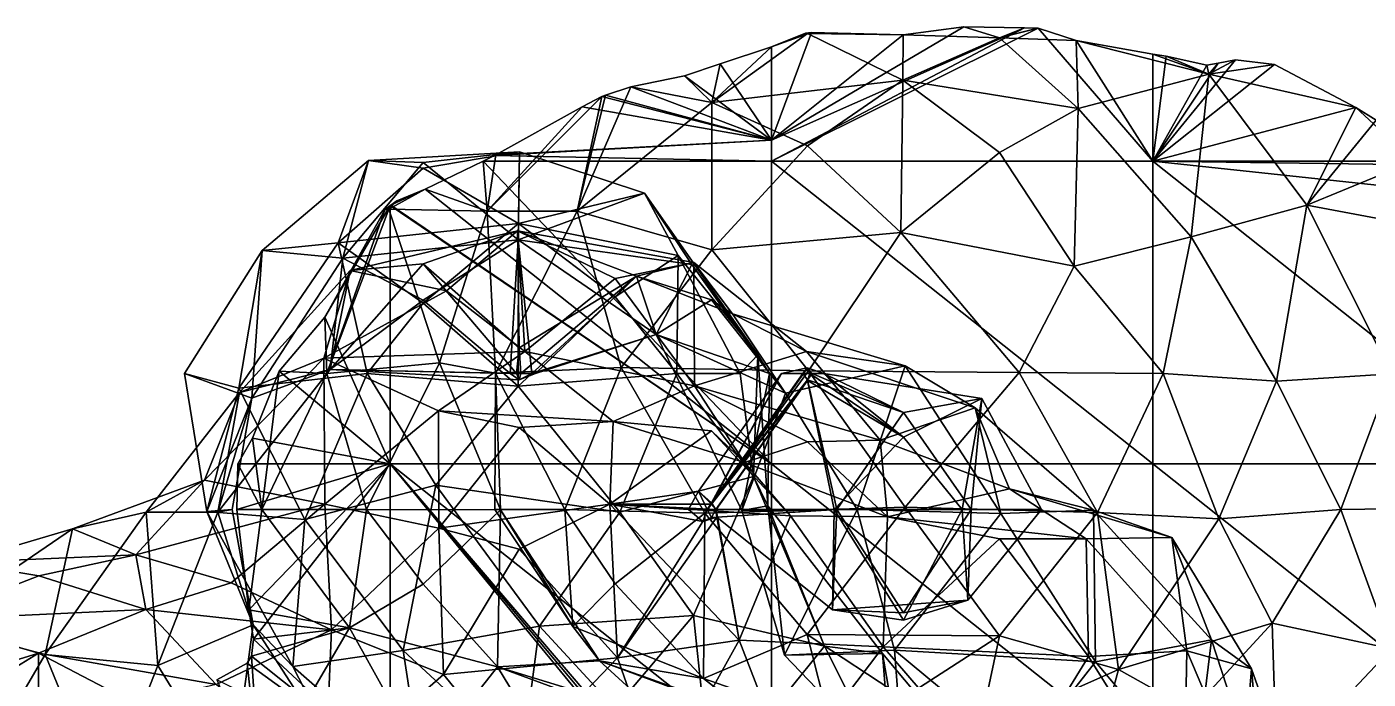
# Model space of a CAD drawing. Extents: x 290034 to 295698, y 4553723 to 4561693.
# Drawn here: x 295122.3 to 295298.2, y 4559757.7 to 4559843.3 of the extents above; entities that cross this region are included whole.
import ezdxf

# ---------------------------------------------------------------- set-up
doc = ezdxf.new("R2010")
doc.units = 0
doc.layers.add('Au_ppm_Pref_-_0_2', color=7, linetype='CONTINUOUS')

msp = doc.modelspace()

# ---------------------------------------------------------------- linework, layer by layer
at = {"layer": 'Au_ppm_Pref_-_0_2'}
for points in [[(295212.15, 4559833.37, 1859.07), (295224.7, 4559842.4, 1861.97), (295220, 4559840.69, 1862.04)], [(295212.15, 4559833.37, 1859.07), (295237.22, 4559836.29, 1858.79), (295224.7, 4559842.4, 1861.97)], [(295220, 4559828.41, 1863.97), (295237.28, 4559842.25, 1863), (295245.2, 4559843.29, 1863.39)], [(295220, 4559828.41, 1863.97), (295245.2, 4559843.29, 1863.39), (295253.19, 4559843.15, 1863.97)], [(295253.19, 4559843.15, 1863.97), (295254.96, 4559843.11, 1864.1), (295220, 4559825.67, 1864.4)], [(295220, 4559828.41, 1863.97), (295253.19, 4559843.15, 1863.97), (295220, 4559825.67, 1864.4)], [(295220, 4559825.67, 1864.4), (295254.96, 4559843.11, 1864.1), (295270, 4559825.67, 1866.76)], [(295220, 4559840.69, 1862.04), (295224.43, 4559842.45, 1862.07), (295225.24, 4559842.54, 1862.12)], [(295220, 4559828.41, 1863.97), (295220, 4559840.69, 1862.04), (295225.24, 4559842.54, 1862.12)], [(295220, 4559828.41, 1863.97), (295225.24, 4559842.54, 1862.12), (295237.28, 4559842.25, 1863)], [(295220, 4559840.69, 1862.04), (295224.7, 4559842.4, 1861.97), (295224.43, 4559842.45, 1862.07)], [(295224.43, 4559842.45, 1862.07), (295224.7, 4559842.4, 1861.97), (295225.24, 4559842.54, 1862.12)], [(295225.24, 4559842.54, 1862.12), (295224.7, 4559842.4, 1861.97), (295237.28, 4559842.25, 1863)], [(295224.7, 4559842.4, 1861.97), (295237.22, 4559836.29, 1858.79), (295237.28, 4559842.25, 1863)], [(295237.28, 4559842.25, 1863), (295249.9, 4559841.84, 1862.15), (295245.2, 4559843.29, 1863.39)], [(295249.9, 4559841.84, 1862.15), (295253.19, 4559843.15, 1863.97), (295245.2, 4559843.29, 1863.39)], [(295249.9, 4559841.84, 1862.15), (295254.93, 4559843.12, 1864.1), (295253.19, 4559843.15, 1863.97)], [(295249.9, 4559841.84, 1862.15), (295254.96, 4559843.11, 1864.1), (295254.93, 4559843.12, 1864.1)], [(295249.9, 4559841.84, 1862.15), (295259.95, 4559841.49, 1864.52), (295254.96, 4559843.11, 1864.1)], [(295254.96, 4559843.11, 1864.1), (295253.19, 4559843.15, 1863.97), (295254.93, 4559843.12, 1864.1)], [(295259.95, 4559841.49, 1864.52), (295270, 4559825.67, 1866.76), (295254.96, 4559843.11, 1864.1)], [(295212.15, 4559833.37, 1859.07), (295220, 4559840.69, 1862.04), (295213.25, 4559838.45, 1862.3)], [(295213.25, 4559838.45, 1862.3), (295220, 4559840.69, 1862.04), (295220, 4559828.41, 1863.97)], [(295237.22, 4559836.29, 1858.79), (295249.9, 4559841.84, 1862.15), (295237.28, 4559842.25, 1863)], [(295260.19, 4559832.58, 1859.94), (295249.9, 4559841.84, 1862.15), (295237.22, 4559836.29, 1858.79)], [(295260.19, 4559832.58, 1859.94), (295259.95, 4559841.49, 1864.52), (295249.9, 4559841.84, 1862.15)], [(295270, 4559839.7, 1865.19), (295270, 4559825.67, 1866.76), (295259.95, 4559841.49, 1864.52)], [(295259.95, 4559841.49, 1864.52), (295277.36, 4559837.08, 1865.01), (295270, 4559839.7, 1865.19)], [(295260.19, 4559832.58, 1859.94), (295277.36, 4559837.08, 1865.01), (295259.95, 4559841.49, 1864.52)], [(295270, 4559825.67, 1866.76), (295270, 4559839.7, 1865.19), (295271.73, 4559839.43, 1865.33)], [(295270, 4559839.7, 1865.19), (295277.36, 4559837.08, 1865.01), (295271.73, 4559839.43, 1865.33)], [(295270, 4559825.67, 1866.76), (295271.73, 4559839.43, 1865.33), (295277.09, 4559838.27, 1865.79)], [(295280.83, 4559838.96, 1865.95), (295270, 4559825.67, 1866.76), (295278.56, 4559838.54, 1865.86)], [(295270, 4559825.67, 1866.76), (295280.83, 4559838.96, 1865.95), (295285.95, 4559838.33, 1866.34)], [(295277.36, 4559837.08, 1865.01), (295277.09, 4559838.27, 1865.79), (295271.73, 4559839.43, 1865.33)], [(295277.36, 4559837.08, 1865.01), (295280.83, 4559838.96, 1865.95), (295278.56, 4559838.54, 1865.86)], [(295280.83, 4559838.96, 1865.95), (295277.36, 4559837.08, 1865.01), (295285.95, 4559838.33, 1866.34)], [(295208.56, 4559836.86, 1862.49), (295213.25, 4559838.45, 1862.3), (295220, 4559828.41, 1863.97)], [(295212.15, 4559833.37, 1859.07), (295213.25, 4559838.45, 1862.3), (295208.56, 4559836.86, 1862.49)], [(295260.19, 4559832.58, 1859.94), (295275.05, 4559815.76, 1858.94), (295277.36, 4559837.08, 1865.01)], [(295270, 4559825.67, 1866.76), (295277.09, 4559838.27, 1865.79), (295278.56, 4559838.54, 1865.86)], [(295285.95, 4559838.33, 1866.34), (295296.62, 4559832.71, 1865.89), (295270, 4559825.67, 1866.76)], [(295290.21, 4559819.9, 1862.34), (295277.36, 4559837.08, 1865.01), (295275.05, 4559815.76, 1858.94)], [(295277.36, 4559837.08, 1865.01), (295278.56, 4559838.54, 1865.86), (295277.09, 4559838.27, 1865.79)], [(295285.95, 4559838.33, 1866.34), (295277.36, 4559837.08, 1865.01), (295296.62, 4559832.71, 1865.89)], [(295296.62, 4559832.71, 1865.89), (295277.36, 4559837.08, 1865.01), (295290.21, 4559819.9, 1862.34)], [(295194.51, 4559819.1, 1858.09), (295201.53, 4559835.42, 1863.42), (295198.23, 4559834.33, 1863.97)], [(295194.51, 4559819.1, 1858.09), (295212.15, 4559833.37, 1859.07), (295201.53, 4559835.42, 1863.42)], [(295198.23, 4559834.33, 1863.97), (295201.53, 4559835.42, 1863.42), (295220, 4559828.41, 1863.97)], [(295201.53, 4559835.42, 1863.42), (295208.56, 4559836.86, 1862.49), (295220, 4559828.41, 1863.97)], [(295212.15, 4559833.37, 1859.07), (295208.56, 4559836.86, 1862.49), (295201.53, 4559835.42, 1863.42)], [(295212.15, 4559833.37, 1859.07), (295224.7, 4559827.7, 1854.99), (295237.22, 4559836.29, 1858.79)], [(295236.96, 4559816.32, 1852.86), (295237.22, 4559836.29, 1858.79), (295224.7, 4559827.7, 1854.99)], [(295249.9, 4559826.79, 1855.29), (295237.22, 4559836.29, 1858.79), (295236.96, 4559816.32, 1852.86)], [(295260.19, 4559832.58, 1859.94), (295237.22, 4559836.29, 1858.79), (295249.9, 4559826.79, 1855.29)], [(295182.68, 4559819.1, 1863.87), (295197.73, 4559834.17, 1864.06), (295195.16, 4559832.8, 1864.63)], [(295194.51, 4559819.1, 1858.09), (295197.73, 4559834.17, 1864.06), (295182.68, 4559819.1, 1863.87)], [(295197.73, 4559834.17, 1864.06), (295194.51, 4559819.1, 1858.09), (295198.23, 4559834.33, 1863.97)], [(295197.73, 4559834.17, 1864.06), (295220, 4559828.41, 1863.97), (295195.16, 4559832.8, 1864.63)], [(295197.73, 4559834.17, 1864.06), (295198.23, 4559834.33, 1863.97), (295220, 4559828.41, 1863.97)], [(295182.68, 4559819.1, 1863.87), (295195.16, 4559832.8, 1864.63), (295183.83, 4559826.52, 1867.23)], [(295195.16, 4559832.8, 1864.63), (295220, 4559828.41, 1863.97), (295183.83, 4559826.52, 1867.23)], [(295212.15, 4559814.06, 1854.03), (295212.15, 4559833.37, 1859.07), (295194.51, 4559819.1, 1858.09)], [(295212.15, 4559814.06, 1854.03), (295224.7, 4559827.7, 1854.99), (295212.15, 4559833.37, 1859.07)], [(295260.19, 4559832.58, 1859.94), (295249.9, 4559826.79, 1855.29), (295259.7, 4559811.91, 1854.03)], [(295259.7, 4559811.91, 1854.03), (295275.05, 4559815.76, 1858.94), (295260.19, 4559832.58, 1859.94)], [(295296.62, 4559832.71, 1865.89), (295304.21, 4559825.67, 1865.54), (295270, 4559825.67, 1866.76)], [(295296.62, 4559832.71, 1865.89), (295290.21, 4559819.9, 1862.34), (295299.3, 4559831.06, 1865.78)], [(295296.62, 4559832.71, 1865.89), (295299.3, 4559831.06, 1865.78), (295304.21, 4559825.67, 1865.54)], [(295299.3, 4559831.06, 1865.78), (295290.21, 4559819.9, 1862.34), (295304.21, 4559825.67, 1865.54)], [(295183.83, 4559826.52, 1867.23), (295220, 4559828.41, 1863.97), (295183.6, 4559826.41, 1867.28)], [(295220, 4559828.41, 1863.97), (295220, 4559825.67, 1864.4), (295183.6, 4559826.41, 1867.28)], [(295167.13, 4559825.78, 1787.74), (295186.96, 4559826.88, 1786.9), (295174.3, 4559825.49, 1791.02)], [(295186.96, 4559826.88, 1786.9), (295167.13, 4559825.78, 1787.74), (295174.3, 4559824.76, 1784.7)], [(295174.3, 4559825.49, 1791.02), (295186.96, 4559826.88, 1786.9), (295186.75, 4559815.34, 1793.89)], [(295186.96, 4559826.88, 1786.9), (295174.3, 4559824.76, 1784.7), (295186.81, 4559817.49, 1780.55)], [(295182.19, 4559825.67, 1867.51), (295183.83, 4559826.52, 1867.23), (295183.6, 4559826.41, 1867.28)], [(295182.68, 4559819.1, 1863.87), (295183.83, 4559826.52, 1867.23), (295182.19, 4559825.67, 1867.51)], [(295203.34, 4559821.46, 1787.73), (295186.75, 4559815.34, 1793.89), (295186.96, 4559826.88, 1786.9)], [(295186.81, 4559817.49, 1780.55), (295203.34, 4559821.46, 1787.73), (295186.96, 4559826.88, 1786.9)], [(295212.15, 4559814.06, 1854.03), (295236.96, 4559816.32, 1852.86), (295224.7, 4559827.7, 1854.99)], [(295259.7, 4559811.91, 1854.03), (295249.9, 4559826.79, 1855.29), (295236.96, 4559816.32, 1852.86)], [(295153.2, 4559813.95, 1787.74), (295167.13, 4559825.78, 1787.74), (295163.78, 4559812.94, 1792.91)], [(295167.13, 4559825.78, 1787.74), (295153.2, 4559813.95, 1787.74), (295163.17, 4559814.97, 1782.08)], [(295167.13, 4559825.78, 1787.74), (295163.17, 4559814.97, 1782.08), (295174.3, 4559824.76, 1784.7)], [(295186.81, 4559817.49, 1780.55), (295174.3, 4559824.76, 1784.7), (295163.17, 4559814.97, 1782.08)], [(295167.13, 4559825.78, 1787.74), (295174.3, 4559825.49, 1791.02), (295163.78, 4559812.94, 1792.91)], [(295163.78, 4559812.94, 1792.91), (295174.3, 4559825.49, 1791.02), (295186.75, 4559815.34, 1793.89)], [(295174.59, 4559822.02, 1868.97), (295182.19, 4559825.67, 1867.51), (295220, 4559785.98, 1873.49)], [(295182.68, 4559819.1, 1863.87), (295182.19, 4559825.67, 1867.51), (295174.59, 4559822.02, 1868.97)], [(295182.19, 4559825.67, 1867.51), (295183.6, 4559826.41, 1867.28), (295220, 4559825.67, 1864.4)], [(295182.19, 4559825.67, 1867.51), (295220, 4559825.67, 1864.4), (295220, 4559785.98, 1873.49)], [(295220, 4559825.67, 1864.4), (295270, 4559825.67, 1866.76), (295270, 4559785.98, 1875.98)], [(295270, 4559785.98, 1875.98), (295220, 4559785.98, 1873.49), (295220, 4559825.67, 1864.4)], [(295270, 4559825.67, 1866.76), (295304.21, 4559825.67, 1865.54), (295305.3, 4559825.2, 1865.62)], [(295270, 4559825.67, 1866.76), (295305.3, 4559825.2, 1865.62), (295313.27, 4559821.06, 1866.41)], [(295270, 4559825.67, 1866.76), (295313.27, 4559821.06, 1866.41), (295320, 4559785.98, 1875.32)], [(295320, 4559785.98, 1875.32), (295270, 4559785.98, 1875.98), (295270, 4559825.67, 1866.76)], [(295290.21, 4559819.9, 1862.34), (295312.79, 4559815.66, 1865.01), (295304.21, 4559825.67, 1865.54)], [(295174.59, 4559822.02, 1868.97), (295170.84, 4559820.46, 1869.81), (295169.79, 4559819.37, 1869.72)], [(295182.68, 4559819.1, 1863.87), (295174.59, 4559822.02, 1868.97), (295169.79, 4559819.37, 1869.72)], [(295170.84, 4559820.46, 1869.81), (295174.59, 4559822.02, 1868.97), (295170.08, 4559819.91, 1870.05)], [(295174.59, 4559822.02, 1868.97), (295220, 4559785.98, 1873.49), (295170.08, 4559819.91, 1870.05)], [(295209.53, 4559812.13, 1791.3), (295186.75, 4559815.34, 1793.89), (295203.34, 4559821.46, 1787.73)], [(295203.34, 4559821.46, 1787.73), (295186.81, 4559817.49, 1780.55), (295207.77, 4559813.29, 1782.8)], [(295209.53, 4559812.13, 1791.3), (295203.34, 4559821.46, 1787.73), (295218.19, 4559800.29, 1786.79)], [(295218.19, 4559800.29, 1786.79), (295203.34, 4559821.46, 1787.73), (295207.77, 4559813.29, 1782.8)], [(295169.27, 4559819.31, 1870.14), (295170, 4559819.87, 1870.07), (295161.43, 4559805.23, 1873.12)], [(295170, 4559785.98, 1879.15), (295161.43, 4559805.23, 1873.12), (295170, 4559819.87, 1870.07)], [(295170, 4559819.87, 1870.07), (295169.27, 4559819.31, 1870.14), (295170.08, 4559819.91, 1870.05)], [(295169.27, 4559819.31, 1870.14), (295169.79, 4559819.37, 1869.72), (295170.08, 4559819.91, 1870.05)], [(295169.79, 4559819.37, 1869.72), (295170.84, 4559820.46, 1869.81), (295170.08, 4559819.91, 1870.05)], [(295170.08, 4559819.91, 1870.05), (295220, 4559785.98, 1873.49), (295170, 4559819.87, 1870.07)], [(295170, 4559785.98, 1879.15), (295170, 4559819.87, 1870.07), (295220, 4559785.98, 1873.49)], [(295286.2, 4559796.81, 1860.25), (295290.21, 4559819.9, 1862.34), (295275.05, 4559815.76, 1858.94)], [(295286.2, 4559796.81, 1860.25), (295301.28, 4559797.78, 1863.15), (295290.21, 4559819.9, 1862.34)], [(295290.21, 4559819.9, 1862.34), (295301.28, 4559797.78, 1863.15), (295312.79, 4559815.66, 1865.01)], [(295161.43, 4559805.23, 1873.12), (295161.69, 4559797.82, 1870.89), (295169.27, 4559819.31, 1870.14)], [(295169.27, 4559819.31, 1870.14), (295161.69, 4559797.82, 1870.89), (295169.79, 4559819.37, 1869.72)], [(295176.47, 4559799.21, 1865.26), (295169.79, 4559819.37, 1869.72), (295161.69, 4559797.82, 1870.89)], [(295176.47, 4559799.21, 1865.26), (295182.68, 4559819.1, 1863.87), (295169.79, 4559819.37, 1869.72)], [(295176.47, 4559799.21, 1865.26), (295183.81, 4559797.88, 1858.23), (295182.68, 4559819.1, 1863.87)], [(295194.51, 4559819.1, 1858.09), (295182.68, 4559819.1, 1863.87), (295183.81, 4559797.88, 1858.23)], [(295200.26, 4559798.59, 1854.72), (295194.51, 4559819.1, 1858.09), (295183.81, 4559797.88, 1858.23)], [(295200.26, 4559798.59, 1854.72), (295212.15, 4559814.06, 1854.03), (295194.51, 4559819.1, 1858.09)], [(295174.3, 4559807.07, 1778.71), (295186.81, 4559817.49, 1780.55), (295163.17, 4559814.97, 1782.08)], [(295164.73, 4559811.35, 1805.55), (295186.7, 4559816.55, 1805.33), (295177.37, 4559808.67, 1810.62)], [(295174.3, 4559812.23, 1800.75), (295186.7, 4559816.55, 1805.33), (295164.73, 4559811.35, 1805.55)], [(295186.75, 4559796.16, 1777.8), (295186.81, 4559817.49, 1780.55), (295174.3, 4559807.07, 1778.71)], [(295186.9, 4559801.19, 1800.74), (295186.7, 4559816.55, 1805.33), (295174.3, 4559812.23, 1800.75)], [(295187.66, 4559800.7, 1813.09), (295177.37, 4559808.67, 1810.62), (295186.7, 4559816.55, 1805.33)], [(295186.9, 4559801.19, 1800.74), (295202.3, 4559810.58, 1799.98), (295186.7, 4559816.55, 1805.33)], [(295187.66, 4559800.7, 1813.09), (295186.7, 4559816.55, 1805.33), (295199.5, 4559810.28, 1809.71)], [(295199.5, 4559810.28, 1809.71), (295186.7, 4559816.55, 1805.33), (295209.79, 4559812.37, 1805.55)], [(295209.79, 4559812.37, 1805.55), (295186.7, 4559816.55, 1805.33), (295202.3, 4559810.58, 1799.98)], [(295186.75, 4559796.16, 1777.8), (295199.5, 4559807.88, 1778.44), (295186.81, 4559817.49, 1780.55)], [(295186.81, 4559817.49, 1780.55), (295199.5, 4559807.88, 1778.44), (295207.77, 4559813.29, 1782.8)], [(295212.15, 4559814.06, 1854.03), (295224.83, 4559798.16, 1851.3), (295236.96, 4559816.32, 1852.86)], [(295252.49, 4559797.97, 1851.73), (295236.96, 4559816.32, 1852.86), (295224.83, 4559798.16, 1851.3)], [(295259.7, 4559811.91, 1854.03), (295236.96, 4559816.32, 1852.86), (295252.49, 4559797.97, 1851.73)], [(295153.2, 4559813.95, 1787.74), (295150.14, 4559795.88, 1782.37), (295163.17, 4559814.97, 1782.08)], [(295163.17, 4559814.97, 1782.08), (295150.14, 4559795.88, 1782.37), (295166.95, 4559797.82, 1778.33)], [(295163.17, 4559814.97, 1782.08), (295166.95, 4559797.82, 1778.33), (295174.3, 4559807.07, 1778.71)], [(295163.78, 4559812.94, 1792.91), (295186.75, 4559815.34, 1793.89), (295174.3, 4559807.43, 1796.88)], [(295185.73, 4559797.82, 1799.06), (295174.3, 4559807.43, 1796.88), (295186.75, 4559815.34, 1793.89)], [(295186.75, 4559815.34, 1793.89), (295188.55, 4559797.82, 1798.84), (295185.73, 4559797.82, 1799.06)], [(295188.55, 4559797.82, 1798.84), (295186.75, 4559815.34, 1793.89), (295204.85, 4559802.95, 1794.54)], [(295186.75, 4559815.34, 1793.89), (295209.53, 4559812.13, 1791.3), (295204.85, 4559802.95, 1794.54)], [(295271.34, 4559797.82, 1854.84), (295275.05, 4559815.76, 1858.94), (295259.7, 4559811.91, 1854.03)], [(295286.2, 4559796.81, 1860.25), (295275.05, 4559815.76, 1858.94), (295271.34, 4559797.82, 1854.84)], [(295151.84, 4559794.6, 1792.79), (295143.01, 4559797.82, 1787.74), (295153.2, 4559813.95, 1787.74)], [(295153.2, 4559813.95, 1787.74), (295143.01, 4559797.82, 1787.74), (295150.14, 4559795.88, 1782.37)], [(295163.78, 4559812.94, 1792.91), (295151.84, 4559794.6, 1792.79), (295153.2, 4559813.95, 1787.74)], [(295163.78, 4559812.94, 1792.91), (295162.12, 4559798.37, 1799.61), (295151.84, 4559794.6, 1792.79)], [(295174.3, 4559807.43, 1796.88), (295162.12, 4559798.37, 1799.61), (295163.78, 4559812.94, 1792.91)], [(295207.59, 4559797.82, 1777.98), (295207.77, 4559813.29, 1782.8), (295199.5, 4559807.88, 1778.44)], [(295200.26, 4559798.59, 1854.72), (295224.83, 4559798.16, 1851.3), (295212.15, 4559814.06, 1854.03)], [(295207.59, 4559797.82, 1777.98), (295215.86, 4559797.82, 1781.8), (295207.77, 4559813.29, 1782.8)], [(295215.86, 4559797.82, 1781.8), (295218.19, 4559800.29, 1786.79), (295207.77, 4559813.29, 1782.8)], [(295150.2, 4559795.35, 1805.48), (295162.12, 4559798.37, 1799.61), (295164.73, 4559811.35, 1805.55)], [(295150.2, 4559795.35, 1805.48), (295164.73, 4559811.35, 1805.55), (295161.28, 4559799.85, 1811.64)], [(295164.73, 4559811.35, 1805.55), (295177.37, 4559808.67, 1810.62), (295161.28, 4559799.85, 1811.64)], [(295186.56, 4559797.82, 1799.78), (295174.3, 4559812.23, 1800.75), (295162.12, 4559798.37, 1799.61)], [(295164.73, 4559811.35, 1805.55), (295162.12, 4559798.37, 1799.61), (295174.3, 4559812.23, 1800.75)], [(295186.9, 4559801.19, 1800.74), (295174.3, 4559812.23, 1800.75), (295186.56, 4559797.82, 1799.78)], [(295199.5, 4559810.28, 1809.71), (295209.79, 4559812.37, 1805.55), (295209.88, 4559796.2, 1811.41)], [(295214.86, 4559805.65, 1800.92), (295209.79, 4559812.37, 1805.55), (295202.3, 4559810.58, 1799.98)], [(295219.74, 4559797.82, 1791.34), (295204.85, 4559802.95, 1794.54), (295209.53, 4559812.13, 1791.3)], [(295209.53, 4559812.13, 1791.3), (295218.19, 4559800.29, 1786.79), (295219.74, 4559797.82, 1791.34)], [(295209.88, 4559796.2, 1811.41), (295209.79, 4559812.37, 1805.55), (295224.57, 4559800.69, 1805.75)], [(295224.57, 4559800.69, 1805.75), (295209.79, 4559812.37, 1805.55), (295214.86, 4559805.65, 1800.92)], [(295252.49, 4559797.97, 1851.73), (295271.34, 4559797.82, 1854.84), (295259.7, 4559811.91, 1854.03)], [(295186.9, 4559801.19, 1800.74), (295187.11, 4559797.82, 1799.71), (295202.3, 4559810.58, 1799.98)], [(295187.11, 4559797.82, 1799.71), (295189.06, 4559797.82, 1799.62), (295202.3, 4559810.58, 1799.98)], [(295187.66, 4559800.7, 1813.09), (295199.5, 4559810.28, 1809.71), (295209.88, 4559796.2, 1811.41)], [(295189.06, 4559797.82, 1799.62), (295204.85, 4559802.95, 1794.54), (295202.3, 4559810.58, 1799.98)], [(295214.86, 4559805.65, 1800.92), (295202.3, 4559810.58, 1799.98), (295212.1, 4559807.47, 1796.4)], [(295212.1, 4559807.47, 1796.4), (295202.3, 4559810.58, 1799.98), (295204.85, 4559802.95, 1794.54)], [(295177.37, 4559808.67, 1810.62), (295187.66, 4559800.7, 1813.09), (295161.28, 4559799.85, 1811.64)], [(295185.73, 4559797.82, 1799.06), (295162.12, 4559798.37, 1799.61), (295174.3, 4559807.43, 1796.88)], [(295207.59, 4559797.82, 1777.98), (295199.5, 4559807.88, 1778.44), (295186.75, 4559796.16, 1777.8)], [(295221.81, 4559795.24, 1795.9), (295212.1, 4559807.47, 1796.4), (295204.85, 4559802.95, 1794.54)], [(295214.86, 4559805.65, 1800.92), (295212.1, 4559807.47, 1796.4), (295221.81, 4559795.24, 1795.9)], [(295186.75, 4559796.16, 1777.8), (295174.3, 4559807.07, 1778.71), (295166.95, 4559797.82, 1778.33)], [(295224.57, 4559800.69, 1805.75), (295214.86, 4559805.65, 1800.92), (295237.52, 4559798.81, 1799.19)], [(295214.86, 4559805.65, 1800.92), (295221.81, 4559795.24, 1795.9), (295237.52, 4559798.81, 1799.19)], [(295161.43, 4559805.23, 1873.12), (295170, 4559785.98, 1879.15), (295155.44, 4559798.13, 1874.41)], [(295161.69, 4559797.82, 1870.89), (295161.43, 4559805.23, 1873.12), (295155.44, 4559798.13, 1874.41)], [(295189.06, 4559797.82, 1799.62), (295188.55, 4559797.82, 1798.84), (295204.85, 4559802.95, 1794.54)], [(295221.81, 4559795.24, 1795.9), (295204.85, 4559802.95, 1794.54), (295216.11, 4559779.85, 1793.28)], [(295204.85, 4559802.95, 1794.54), (295219.74, 4559797.82, 1791.34), (295216.11, 4559779.85, 1793.28)], [(295187.66, 4559800.7, 1813.09), (295176.34, 4559792.92, 1816.76), (295161.28, 4559799.85, 1811.64)], [(295176.34, 4559792.92, 1816.76), (295187.66, 4559800.7, 1813.09), (295199.21, 4559791.55, 1817)], [(295187.11, 4559797.82, 1799.71), (295186.9, 4559801.19, 1800.74), (295186.56, 4559797.82, 1799.78)], [(295209.88, 4559796.2, 1811.41), (295199.21, 4559791.55, 1817), (295187.66, 4559800.7, 1813.09)], [(295234.26, 4559789.08, 1810.01), (295209.88, 4559796.2, 1811.41), (295224.57, 4559800.69, 1805.75)], [(295218.19, 4559800.29, 1786.79), (295215.86, 4559797.82, 1781.8), (295217.65, 4559784.31, 1780.35)], [(295219.52, 4559780.47, 1787.08), (295218.19, 4559800.29, 1786.79), (295217.65, 4559784.31, 1780.35)], [(295219.52, 4559780.47, 1787.08), (295219.74, 4559797.82, 1791.34), (295218.19, 4559800.29, 1786.79)], [(295234.26, 4559789.08, 1810.01), (295224.57, 4559800.69, 1805.75), (295246.71, 4559793.31, 1805.55)], [(295224.57, 4559800.69, 1805.75), (295237.52, 4559798.81, 1799.19), (295246.71, 4559793.31, 1805.55)], [(295150.2, 4559795.35, 1805.48), (295161.28, 4559799.85, 1811.64), (295145.62, 4559783.82, 1812.95)], [(295161.28, 4559799.85, 1811.64), (295161.42, 4559780.69, 1817.72), (295145.62, 4559783.82, 1812.95)], [(295147.39, 4559779.64, 1798.67), (295162.12, 4559798.37, 1799.61), (295150.2, 4559795.35, 1805.48)], [(295162.12, 4559798.37, 1799.61), (295147.39, 4559779.64, 1798.67), (295151.84, 4559794.6, 1792.79)], [(295161.28, 4559799.85, 1811.64), (295176.34, 4559792.92, 1816.76), (295161.42, 4559780.69, 1817.72)], [(295176.47, 4559799.21, 1865.26), (295161.69, 4559797.82, 1870.89), (295166.88, 4559780, 1869.71)], [(295186.9, 4559796.99, 1799.54), (295186.56, 4559797.82, 1799.78), (295162.12, 4559798.37, 1799.61)], [(295162.12, 4559798.37, 1799.61), (295185.73, 4559797.82, 1799.06), (295186.9, 4559796.99, 1799.54)], [(295166.88, 4559780, 1869.71), (295184.46, 4559779.96, 1864.49), (295176.47, 4559799.21, 1865.26)], [(295183.81, 4559797.88, 1858.23), (295176.47, 4559799.21, 1865.26), (295184.46, 4559779.96, 1864.49)], [(295200.26, 4559798.59, 1854.72), (295183.81, 4559797.88, 1858.23), (295192.88, 4559780, 1855.89)], [(295200.26, 4559798.59, 1854.72), (295192.88, 4559780, 1855.89), (295211.23, 4559779.52, 1852.8)], [(295200.26, 4559798.59, 1854.72), (295211.23, 4559779.52, 1852.8), (295224.83, 4559798.16, 1851.3)], [(295221.29, 4559797.82, 1829.31), (295224.69, 4559798.55, 1829.34), (295224.09, 4559797.82, 1829.6)], [(295224.69, 4559798.55, 1829.34), (295221.29, 4559797.82, 1829.31), (295224.2, 4559797.82, 1829.08)], [(295231.23, 4559780, 1796.54), (295237.52, 4559798.81, 1799.19), (295221.81, 4559795.24, 1795.9)], [(295225.33, 4559797.82, 1829.61), (295224.09, 4559797.82, 1829.6), (295224.69, 4559798.55, 1829.34)], [(295225, 4559797.82, 1829.17), (295224.69, 4559798.55, 1829.34), (295224.2, 4559797.82, 1829.08)], [(295225, 4559797.82, 1829.17), (295226.87, 4559797.82, 1829.31), (295224.69, 4559798.55, 1829.34)], [(295226.87, 4559797.82, 1829.31), (295225.33, 4559797.82, 1829.61), (295224.69, 4559798.55, 1829.34)], [(295250.06, 4559779.48, 1799.48), (295237.52, 4559798.81, 1799.19), (295231.23, 4559780, 1796.54)], [(295246.71, 4559793.31, 1805.55), (295237.52, 4559798.81, 1799.19), (295250.06, 4559779.48, 1799.48)], [(295151.84, 4559794.6, 1792.79), (295145.92, 4559779.72, 1787.53), (295143.01, 4559797.82, 1787.74)], [(295150.14, 4559795.88, 1782.37), (295143.01, 4559797.82, 1787.74), (295145.92, 4559779.72, 1787.53)], [(295158.77, 4559778.68, 1780.32), (295166.95, 4559797.82, 1778.33), (295150.14, 4559795.88, 1782.37)], [(295155.44, 4559798.13, 1874.41), (295170, 4559785.98, 1879.15), (295151.92, 4559789.36, 1876.41)], [(295151.92, 4559789.36, 1876.41), (295153.15, 4559780, 1875.72), (295155.44, 4559798.13, 1874.41)], [(295153.15, 4559780, 1875.72), (295161.69, 4559797.82, 1870.89), (295155.44, 4559798.13, 1874.41)], [(295166.88, 4559780, 1869.71), (295161.69, 4559797.82, 1870.89), (295153.15, 4559780, 1875.72)], [(295175.99, 4559783.18, 1777.71), (295166.95, 4559797.82, 1778.33), (295158.77, 4559778.68, 1780.32)], [(295186.75, 4559796.16, 1777.8), (295166.95, 4559797.82, 1778.33), (295175.99, 4559783.18, 1777.71)], [(295183.69, 4559780, 1859.01), (295183.81, 4559797.88, 1858.23), (295184.46, 4559779.96, 1864.49)], [(295183.69, 4559780, 1859.01), (295192.88, 4559780, 1855.89), (295183.81, 4559797.88, 1858.23)], [(295188.55, 4559797.82, 1798.84), (295186.9, 4559796.99, 1799.54), (295185.73, 4559797.82, 1799.06)], [(295186.9, 4559796.99, 1799.54), (295187.11, 4559797.82, 1799.71), (295186.56, 4559797.82, 1799.78)], [(295207.59, 4559797.82, 1777.98), (295186.75, 4559796.16, 1777.8), (295200.11, 4559779.65, 1777.69)], [(295189.06, 4559797.82, 1799.62), (295187.11, 4559797.82, 1799.71), (295186.9, 4559796.99, 1799.54)], [(295186.9, 4559796.99, 1799.54), (295188.55, 4559797.82, 1798.84), (295189.06, 4559797.82, 1799.62)], [(295217.65, 4559784.31, 1780.35), (295207.59, 4559797.82, 1777.98), (295200.11, 4559779.65, 1777.69)], [(295207.59, 4559797.82, 1777.98), (295217.65, 4559784.31, 1780.35), (295215.86, 4559797.82, 1781.8)], [(295221.29, 4559797.82, 1829.31), (295212.1, 4559780.85, 1829.6), (295210.41, 4559782.4, 1829.31)], [(295221.29, 4559797.82, 1829.31), (295210.41, 4559782.4, 1829.31), (295212.1, 4559780.7, 1829.08)], [(295237.5, 4559780.31, 1850.34), (295224.83, 4559798.16, 1851.3), (295211.23, 4559779.52, 1852.8)], [(295224.7, 4559796.89, 1829), (295224.2, 4559797.82, 1829.08), (295212.1, 4559780.7, 1829.08)], [(295221.29, 4559797.82, 1829.31), (295224.09, 4559797.82, 1829.6), (295212.1, 4559780.85, 1829.6)], [(295224.7, 4559797, 1829.59), (295212.1, 4559780.85, 1829.6), (295224.09, 4559797.82, 1829.6)], [(295221.29, 4559797.82, 1829.31), (295212.1, 4559780.7, 1829.08), (295224.2, 4559797.82, 1829.08)], [(295224.7, 4559797, 1829.59), (295212.68, 4559780, 1829.58), (295212.1, 4559780.85, 1829.6)], [(295224.7, 4559796.89, 1829), (295212.1, 4559780.7, 1829.08), (295212.75, 4559780, 1829)], [(295228.55, 4559780, 1833.44), (295212.68, 4559780, 1829.58), (295224.7, 4559797, 1829.59)], [(295228.21, 4559780, 1825.03), (295224.7, 4559796.89, 1829), (295212.75, 4559780, 1829)], [(295219.52, 4559780.47, 1787.08), (295216.11, 4559779.85, 1793.28), (295219.74, 4559797.82, 1791.34)], [(295224.7, 4559797, 1829.59), (295224.09, 4559797.82, 1829.6), (295225.33, 4559797.82, 1829.61)], [(295225, 4559797.82, 1829.17), (295224.2, 4559797.82, 1829.08), (295224.7, 4559796.89, 1829)], [(295237.3, 4559792.7, 1833.54), (295224.7, 4559797, 1829.59), (295225.33, 4559797.82, 1829.61)], [(295237.3, 4559789.47, 1826.16), (295225, 4559797.82, 1829.17), (295224.7, 4559796.89, 1829)], [(295237.3, 4559792.7, 1833.54), (295228.55, 4559780, 1833.44), (295224.7, 4559797, 1829.59)], [(295237.3, 4559789.47, 1826.16), (295224.7, 4559796.89, 1829), (295228.21, 4559780, 1825.03)], [(295237.5, 4559780.31, 1850.34), (295252.49, 4559797.97, 1851.73), (295224.83, 4559798.16, 1851.3)], [(295237.3, 4559789.47, 1826.16), (295226.87, 4559797.82, 1829.31), (295225, 4559797.82, 1829.17)], [(295237.3, 4559792.7, 1833.54), (295225.33, 4559797.82, 1829.61), (295226.87, 4559797.82, 1829.31)], [(295237.3, 4559792.7, 1833.54), (295226.87, 4559797.82, 1829.31), (295247.58, 4559794.54, 1829.31)], [(295237.3, 4559789.47, 1826.16), (295247.58, 4559794.54, 1829.31), (295226.87, 4559797.82, 1829.31)], [(295262.73, 4559779.6, 1852.91), (295252.49, 4559797.97, 1851.73), (295237.5, 4559780.31, 1850.34)], [(295271.34, 4559797.82, 1854.84), (295252.49, 4559797.97, 1851.73), (295262.73, 4559779.6, 1852.91)], [(295278.65, 4559778.76, 1857.61), (295271.34, 4559797.82, 1854.84), (295262.73, 4559779.6, 1852.91)], [(295286.2, 4559796.81, 1860.25), (295271.34, 4559797.82, 1854.84), (295278.65, 4559778.76, 1857.61)], [(295286.2, 4559796.81, 1860.25), (295278.65, 4559778.76, 1857.61), (295294.65, 4559780, 1861.67)], [(295286.2, 4559796.81, 1860.25), (295294.65, 4559780, 1861.67), (295301.28, 4559797.78, 1863.15)], [(295294.65, 4559780, 1861.67), (295313.44, 4559780.24, 1864.8), (295301.28, 4559797.78, 1863.15)], [(295147.39, 4559779.64, 1798.67), (295150.2, 4559795.35, 1805.48), (295138, 4559779.63, 1805.28)], [(295150.2, 4559795.35, 1805.48), (295145.62, 4559783.82, 1812.95), (295138, 4559779.63, 1805.28)], [(295150.14, 4559795.88, 1782.37), (295145.92, 4559779.72, 1787.53), (295158.77, 4559778.68, 1780.32)], [(295200.11, 4559779.65, 1777.69), (295186.75, 4559796.16, 1777.8), (295175.99, 4559783.18, 1777.71)], [(295216.46, 4559786.17, 1817.43), (295199.21, 4559791.55, 1817), (295209.88, 4559796.2, 1811.41)], [(295209.88, 4559796.2, 1811.41), (295224.7, 4559788.85, 1814.44), (295216.46, 4559786.17, 1817.43)], [(295209.88, 4559796.2, 1811.41), (295234.26, 4559789.08, 1810.01), (295224.7, 4559788.85, 1814.44)], [(295231.23, 4559780, 1796.54), (295221.81, 4559795.24, 1795.9), (295216.11, 4559779.85, 1793.28)], [(295151.84, 4559794.6, 1792.79), (295149.26, 4559780, 1793.68), (295145.92, 4559779.72, 1787.53)], [(295151.84, 4559794.6, 1792.79), (295147.39, 4559779.64, 1798.67), (295149.26, 4559780, 1793.68)], [(295234.26, 4559789.08, 1810.01), (295246.71, 4559793.31, 1805.55), (295251.22, 4559782.69, 1811.99)], [(295245, 4559780, 1825.68), (295247.58, 4559794.54, 1829.31), (295237.3, 4559789.47, 1826.16)], [(295247.58, 4559794.54, 1829.31), (295246.19, 4559780, 1833.5), (295237.3, 4559792.7, 1833.54)], [(295245, 4559780, 1825.68), (295255.38, 4559780, 1829.31), (295247.58, 4559794.54, 1829.31)], [(295247.58, 4559794.54, 1829.31), (295255.38, 4559780, 1829.31), (295246.19, 4559780, 1833.5)], [(295262.22, 4559779.9, 1805.43), (295251.22, 4559782.69, 1811.99), (295246.71, 4559793.31, 1805.55)], [(295262.22, 4559779.9, 1805.43), (295246.71, 4559793.31, 1805.55), (295250.06, 4559779.48, 1799.48)], [(295176.34, 4559792.92, 1816.76), (295176.36, 4559777.54, 1822.68), (295161.42, 4559780.69, 1817.72)], [(295199.21, 4559791.55, 1817), (295186.9, 4559790.74, 1821.01), (295176.34, 4559792.92, 1816.76)], [(295176.34, 4559792.92, 1816.76), (295186.9, 4559790.74, 1821.01), (295176.36, 4559777.54, 1822.68)], [(295199.21, 4559791.55, 1817), (295198.78, 4559780.7, 1823.73), (295186.9, 4559790.74, 1821.01)], [(295212.1, 4559790.32, 1820.87), (295198.78, 4559780.7, 1823.73), (295199.21, 4559791.55, 1817)], [(295212.1, 4559790.32, 1820.87), (295199.21, 4559791.55, 1817), (295216.46, 4559786.17, 1817.43)], [(295246.19, 4559780, 1833.5), (295228.55, 4559780, 1833.44), (295237.3, 4559792.7, 1833.54)], [(295186.9, 4559790.74, 1821.01), (295198.78, 4559780.7, 1823.73), (295176.36, 4559777.54, 1822.68)], [(295222.49, 4559779.17, 1822.05), (295198.78, 4559780.7, 1823.73), (295212.1, 4559790.32, 1820.87)], [(295222.49, 4559779.17, 1822.05), (295212.1, 4559790.32, 1820.87), (295216.46, 4559786.17, 1817.43)], [(295151.92, 4559789.36, 1876.41), (295170, 4559785.98, 1879.15), (295150, 4559785.98, 1877.12)], [(295150, 4559785.98, 1877.12), (295153.15, 4559780, 1875.72), (295151.92, 4559789.36, 1876.41)], [(295216.46, 4559786.17, 1817.43), (295224.7, 4559788.85, 1814.44), (295235.2, 4559779.01, 1817.11)], [(295234.26, 4559789.08, 1810.01), (295235.2, 4559779.01, 1817.11), (295224.7, 4559788.85, 1814.44)], [(295245, 4559780, 1825.68), (295237.3, 4559789.47, 1826.16), (295228.21, 4559780, 1825.03)], [(295235.2, 4559779.01, 1817.11), (295234.26, 4559789.08, 1810.01), (295251.22, 4559782.69, 1811.99)], [(295222.49, 4559779.17, 1822.05), (295216.46, 4559786.17, 1817.43), (295235.2, 4559779.01, 1817.11)], [(295150, 4559785.98, 1877.12), (295170, 4559785.98, 1879.15), (295149.88, 4559780, 1877.04)], [(295149.88, 4559780, 1877.04), (295170, 4559785.98, 1879.15), (295151.43, 4559766.85, 1877.06)], [(295153.15, 4559780, 1875.72), (295150, 4559785.98, 1877.12), (295149.88, 4559780, 1877.04)], [(295151.43, 4559766.85, 1877.06), (295170, 4559785.98, 1879.15), (295152.07, 4559762.99, 1877.09)], [(295152.07, 4559762.99, 1877.09), (295170, 4559785.98, 1879.15), (295170, 4559746.3, 1878.73)], [(295203.93, 4559746.3, 1881.15), (295203.16, 4559746.44, 1881.1), (295170, 4559785.98, 1879.15)], [(295202.61, 4559746.3, 1881.06), (295170, 4559785.98, 1879.15), (295203.16, 4559746.44, 1881.1)], [(295203.93, 4559746.3, 1881.15), (295170, 4559785.98, 1879.15), (295220, 4559746.3, 1882.3)], [(295170, 4559746.3, 1878.73), (295170, 4559785.98, 1879.15), (295202.61, 4559746.3, 1881.06)], [(295170, 4559785.98, 1879.15), (295220, 4559785.98, 1873.49), (295220, 4559746.3, 1882.3)], [(295217.65, 4559784.31, 1780.35), (295200.11, 4559779.65, 1777.69), (295209.77, 4559766.1, 1778.26)], [(295209.77, 4559766.1, 1778.26), (295226.92, 4559762.06, 1781.75), (295217.65, 4559784.31, 1780.35)], [(295217.65, 4559784.31, 1780.35), (295226.92, 4559762.06, 1781.75), (295219.52, 4559780.47, 1787.08)], [(295220, 4559785.98, 1873.49), (295270, 4559785.98, 1875.98), (295270, 4559746.3, 1880.05)], [(295270, 4559746.3, 1880.05), (295220, 4559746.3, 1882.3), (295220, 4559785.98, 1873.49)], [(295270, 4559785.98, 1875.98), (295320, 4559785.98, 1875.32), (295320, 4559746.3, 1885.98)], [(295320, 4559746.3, 1885.98), (295270, 4559746.3, 1880.05), (295270, 4559785.98, 1875.98)], [(295145.62, 4559783.82, 1812.95), (295136.61, 4559774.06, 1817.44), (295128.34, 4559777.44, 1811.85)], [(295128.34, 4559777.44, 1811.85), (295138, 4559779.63, 1805.28), (295145.62, 4559783.82, 1812.95)], [(295136.61, 4559774.06, 1817.44), (295145.62, 4559783.82, 1812.95), (295161.42, 4559780.69, 1817.72)], [(295175.99, 4559783.18, 1777.71), (295158.77, 4559778.68, 1780.32), (295171.69, 4559761.51, 1780.39)], [(295189.58, 4559764.7, 1777.96), (295175.99, 4559783.18, 1777.71), (295171.69, 4559761.51, 1780.39)], [(295200.11, 4559779.65, 1777.69), (295175.99, 4559783.18, 1777.71), (295189.58, 4559764.7, 1777.96)], [(295261.26, 4559776.12, 1816.72), (295235.2, 4559779.01, 1817.11), (295251.22, 4559782.69, 1811.99)], [(295261.26, 4559776.12, 1816.72), (295251.22, 4559782.69, 1811.99), (295272.5, 4559776.33, 1811.49)], [(295272.5, 4559776.33, 1811.49), (295251.22, 4559782.69, 1811.99), (295262.22, 4559779.9, 1805.43)], [(295212.1, 4559780.7, 1829.08), (295210.41, 4559782.4, 1829.31), (295198.78, 4559780.7, 1823.73)], [(295209.12, 4559780, 1829.31), (295198.78, 4559780.7, 1823.73), (295210.41, 4559782.4, 1829.31)], [(295209.12, 4559780, 1829.31), (295210.41, 4559782.4, 1829.31), (295211.57, 4559780, 1829.56)], [(295210.41, 4559782.4, 1829.31), (295212.1, 4559780.85, 1829.6), (295211.57, 4559780, 1829.56)], [(295212.68, 4559780, 1829.58), (295211.57, 4559780, 1829.56), (295212.1, 4559780.85, 1829.6)], [(295124.72, 4559760.98, 1806.05), (295138, 4559779.63, 1805.28), (295128.34, 4559777.44, 1811.85)], [(295124.72, 4559760.98, 1806.05), (295139.49, 4559759.52, 1800.9), (295138, 4559779.63, 1805.28)], [(295136.61, 4559774.06, 1817.44), (295161.42, 4559780.69, 1817.72), (295149.11, 4559770.35, 1820.15)], [(295139.49, 4559759.52, 1800.9), (295147.39, 4559779.64, 1798.67), (295138, 4559779.63, 1805.28)], [(295152.01, 4559764.88, 1792.95), (295147.39, 4559779.64, 1798.67), (295139.49, 4559759.52, 1800.9)], [(295145.92, 4559779.72, 1787.53), (295149.26, 4559780, 1793.68), (295152.01, 4559764.88, 1792.95)], [(295157.2, 4559759.4, 1786.67), (295145.92, 4559779.72, 1787.53), (295152.01, 4559764.88, 1792.95)], [(295145.92, 4559779.72, 1787.53), (295157.2, 4559759.4, 1786.67), (295158.77, 4559778.68, 1780.32)], [(295149.26, 4559780, 1793.68), (295147.39, 4559779.64, 1798.67), (295152.01, 4559764.88, 1792.95)], [(295149.11, 4559770.35, 1820.15), (295161.42, 4559780.69, 1817.72), (295162.29, 4559764.19, 1823.94)], [(295153.15, 4559780, 1875.72), (295149.88, 4559780, 1877.04), (295151.43, 4559766.85, 1877.06)], [(295151.43, 4559766.85, 1877.06), (295164.66, 4559764.48, 1872.93), (295153.15, 4559780, 1875.72)], [(295164.66, 4559764.48, 1872.93), (295166.88, 4559780, 1869.71), (295153.15, 4559780, 1875.72)], [(295162.29, 4559764.19, 1823.94), (295161.42, 4559780.69, 1817.72), (295176.36, 4559777.54, 1822.68)], [(295164.66, 4559764.48, 1872.93), (295174.3, 4559770.2, 1867.62), (295166.88, 4559780, 1869.71)], [(295174.3, 4559770.2, 1867.62), (295184.46, 4559779.96, 1864.49), (295166.88, 4559780, 1869.71)], [(295184.46, 4559779.96, 1864.49), (295174.3, 4559770.2, 1867.62), (295184.07, 4559759.37, 1869.73)], [(295176.36, 4559777.54, 1822.68), (295198.78, 4559780.7, 1823.73), (295186.9, 4559774.77, 1827.57)], [(295193.95, 4559764.63, 1859.01), (295183.69, 4559780, 1859.01), (295184.46, 4559779.96, 1864.49)], [(295183.69, 4559780, 1859.01), (295193.95, 4559764.63, 1859.01), (295192.88, 4559780, 1855.89)], [(295197.43, 4559760.16, 1864.64), (295184.46, 4559779.96, 1864.49), (295184.07, 4559759.37, 1869.73)], [(295197.43, 4559760.16, 1864.64), (295193.95, 4559764.63, 1859.01), (295184.46, 4559779.96, 1864.49)], [(295186.9, 4559774.77, 1827.57), (295198.78, 4559780.7, 1823.73), (295199.78, 4559760.54, 1827.19)], [(295200.11, 4559779.65, 1777.69), (295189.58, 4559764.7, 1777.96), (295209.77, 4559766.1, 1778.26)], [(295199.5, 4559770.24, 1855.75), (295211.23, 4559779.52, 1852.8), (295192.88, 4559780, 1855.89)], [(295193.95, 4559764.63, 1859.01), (295199.5, 4559770.24, 1855.75), (295192.88, 4559780, 1855.89)], [(295212.75, 4559780, 1829), (295212.1, 4559780.7, 1829.08), (295198.78, 4559780.7, 1823.73)], [(295215.77, 4559762.86, 1824.88), (295212.75, 4559780, 1829), (295198.78, 4559780.7, 1823.73)], [(295198.78, 4559780.7, 1823.73), (295222.49, 4559779.17, 1822.05), (295215.77, 4559762.86, 1824.88)], [(295198.78, 4559780.7, 1823.73), (295210.98, 4559778.42, 1829.31), (295199.78, 4559760.54, 1827.19)], [(295210.98, 4559778.42, 1829.31), (295198.78, 4559780.7, 1823.73), (295209.12, 4559780, 1829.31)], [(295211.07, 4559757.82, 1858.57), (295211.23, 4559779.52, 1852.8), (295199.5, 4559770.24, 1855.75)], [(295199.78, 4559760.54, 1827.19), (295210.98, 4559778.42, 1829.31), (295212.81, 4559779, 1829.31)], [(295199.78, 4559760.54, 1827.19), (295212.81, 4559779, 1829.31), (295215.77, 4559762.86, 1824.88)], [(295210.98, 4559778.42, 1829.31), (295209.12, 4559780, 1829.31), (295211.57, 4559780, 1829.56)], [(295210.98, 4559778.42, 1829.31), (295211.57, 4559780, 1829.56), (295212.1, 4559778.93, 1829.67)], [(295212.81, 4559779, 1829.31), (295210.98, 4559778.42, 1829.31), (295212.1, 4559778.93, 1829.67)], [(295211.07, 4559757.82, 1858.57), (295224.67, 4559763.6, 1854.16), (295211.23, 4559779.52, 1852.8)], [(295224.67, 4559763.6, 1854.16), (295237.5, 4559780.31, 1850.34), (295211.23, 4559779.52, 1852.8)], [(295212.1, 4559778.93, 1829.67), (295211.57, 4559780, 1829.56), (295212.68, 4559780, 1829.58)], [(295212.81, 4559779, 1829.31), (295212.1, 4559778.93, 1829.67), (295212.68, 4559780, 1829.58)], [(295228.55, 4559780, 1833.44), (295212.81, 4559779, 1829.31), (295212.68, 4559780, 1829.58)], [(295228.21, 4559780, 1825.03), (295212.75, 4559780, 1829), (295212.81, 4559779, 1829.31)], [(295212.75, 4559780, 1829), (295215.77, 4559762.86, 1824.88), (295212.81, 4559779, 1829.31)], [(295228.55, 4559780, 1833.44), (295227.99, 4559766.84, 1829.31), (295212.81, 4559779, 1829.31)], [(295228.21, 4559780, 1825.03), (295212.81, 4559779, 1829.31), (295227.99, 4559766.84, 1829.31)], [(295215.77, 4559762.86, 1824.88), (295222.49, 4559779.17, 1822.05), (295234.63, 4559761.96, 1823.08)], [(295219.52, 4559780.47, 1787.08), (295221.68, 4559760.9, 1793.99), (295216.11, 4559779.85, 1793.28)], [(295231.23, 4559780, 1796.54), (295216.11, 4559779.85, 1793.28), (295221.68, 4559760.9, 1793.99)], [(295234.55, 4559761.09, 1787.74), (295221.68, 4559760.9, 1793.99), (295219.52, 4559780.47, 1787.08)], [(295234.55, 4559761.09, 1787.74), (295219.52, 4559780.47, 1787.08), (295226.92, 4559762.06, 1781.75)], [(295231.23, 4559780, 1796.54), (295221.68, 4559760.9, 1793.99), (295236.13, 4559761.53, 1799.79)], [(295222.49, 4559779.17, 1822.05), (295235.2, 4559779.01, 1817.11), (295234.63, 4559761.96, 1823.08)], [(295224.67, 4559763.6, 1854.16), (295249.89, 4559763.44, 1854.06), (295237.5, 4559780.31, 1850.34)], [(295227.99, 4559766.84, 1829.31), (295228.55, 4559780, 1833.44), (295237.3, 4559766.43, 1833.84)], [(295227.99, 4559766.84, 1829.31), (295237.3, 4559765.46, 1824.46), (295228.21, 4559780, 1825.03)], [(295245, 4559780, 1825.68), (295228.21, 4559780, 1825.03), (295237.3, 4559765.46, 1824.46)], [(295237.3, 4559766.43, 1833.84), (295228.55, 4559780, 1833.44), (295246.19, 4559780, 1833.5)], [(295231.23, 4559780, 1796.54), (295236.13, 4559761.53, 1799.79), (295250.06, 4559779.48, 1799.48)], [(295249.9, 4559776.16, 1822.09), (295234.63, 4559761.96, 1823.08), (295235.2, 4559779.01, 1817.11)], [(295249.9, 4559776.16, 1822.09), (295235.2, 4559779.01, 1817.11), (295261.26, 4559776.12, 1816.72)], [(295262.49, 4559759.99, 1800.59), (295250.06, 4559779.48, 1799.48), (295236.13, 4559761.53, 1799.79)], [(295245, 4559780, 1825.68), (295237.3, 4559765.46, 1824.46), (295245.72, 4559768.09, 1829.31)], [(295245.72, 4559768.09, 1829.31), (295237.3, 4559766.43, 1833.84), (295246.19, 4559780, 1833.5)], [(295237.5, 4559780.31, 1850.34), (295249.89, 4559763.44, 1854.06), (295262.73, 4559779.6, 1852.91)], [(295245, 4559780, 1825.68), (295245.72, 4559768.09, 1829.31), (295255.38, 4559780, 1829.31)], [(295255.38, 4559780, 1829.31), (295245.72, 4559768.09, 1829.31), (295246.19, 4559780, 1833.5)], [(295249.89, 4559763.44, 1854.06), (295265.49, 4559759, 1858.25), (295262.73, 4559779.6, 1852.91)], [(295250.06, 4559779.48, 1799.48), (295262.49, 4559759.99, 1800.59), (295262.22, 4559779.9, 1805.43)], [(295277.68, 4559762.88, 1805.53), (295272.5, 4559776.33, 1811.49), (295262.22, 4559779.9, 1805.43)], [(295262.22, 4559779.9, 1805.43), (295262.49, 4559759.99, 1800.59), (295277.68, 4559762.88, 1805.53)], [(295265.49, 4559759, 1858.25), (295278.65, 4559778.76, 1857.61), (295262.73, 4559779.6, 1852.91)], [(295285.63, 4559765.09, 1860.95), (295294.65, 4559780, 1861.67), (295278.65, 4559778.76, 1857.61)], [(295285.63, 4559765.09, 1860.95), (295301.28, 4559761.7, 1864.19), (295294.65, 4559780, 1861.67)], [(295301.28, 4559761.7, 1864.19), (295313.44, 4559780.24, 1864.8), (295294.65, 4559780, 1861.67)], [(295113.36, 4559773.02, 1818.8), (295109.93, 4559764.89, 1810.94), (295128.34, 4559777.44, 1811.85)], [(295128.34, 4559777.44, 1811.85), (295109.93, 4559764.89, 1810.94), (295124.72, 4559760.98, 1806.05)], [(295113.36, 4559773.02, 1818.8), (295128.34, 4559777.44, 1811.85), (295136.61, 4559774.06, 1817.44)], [(295158.77, 4559778.68, 1780.32), (295157.2, 4559759.4, 1786.67), (295171.69, 4559761.51, 1780.39)], [(295176.36, 4559777.54, 1822.68), (295176.98, 4559758.35, 1826.77), (295162.29, 4559764.19, 1823.94)], [(295186.9, 4559774.77, 1827.57), (295176.98, 4559758.35, 1826.77), (295176.36, 4559777.54, 1822.68)], [(295265.49, 4559759, 1858.25), (295285.63, 4559765.09, 1860.95), (295278.65, 4559778.76, 1857.61)], [(295249.9, 4559776.16, 1822.09), (295261.58, 4559760.69, 1822.45), (295234.63, 4559761.96, 1823.08)], [(295249.9, 4559776.16, 1822.09), (295261.26, 4559776.12, 1816.72), (295261.58, 4559760.69, 1822.45)], [(295261.26, 4559776.12, 1816.72), (295272.5, 4559776.33, 1811.49), (295274.45, 4559761.43, 1817.18)], [(295261.26, 4559776.12, 1816.72), (295274.45, 4559761.43, 1817.18), (295261.58, 4559760.69, 1822.45)], [(295272.5, 4559776.33, 1811.49), (295282.94, 4559759.08, 1811.49), (295274.45, 4559761.43, 1817.18)], [(295282.94, 4559759.08, 1811.49), (295272.5, 4559776.33, 1811.49), (295277.68, 4559762.88, 1805.53)], [(295113.36, 4559773.02, 1818.8), (295136.61, 4559774.06, 1817.44), (295123.91, 4559771.3, 1820.47)], [(295136.61, 4559774.06, 1817.44), (295137.93, 4559766.88, 1824.48), (295123.91, 4559771.3, 1820.47)], [(295149.11, 4559770.35, 1820.15), (295137.93, 4559766.88, 1824.48), (295136.61, 4559774.06, 1817.44)], [(295186.9, 4559774.77, 1827.57), (295199.78, 4559760.54, 1827.19), (295176.98, 4559758.35, 1826.77)], [(295123.91, 4559771.3, 1820.47), (295109.03, 4559765.53, 1824.08), (295113.36, 4559773.02, 1818.8)], [(295109.03, 4559765.53, 1824.08), (295123.91, 4559771.3, 1820.47), (295137.93, 4559766.88, 1824.48)], [(295137.93, 4559766.88, 1824.48), (295149.11, 4559770.35, 1820.15), (295162.29, 4559764.19, 1823.94)], [(295164.66, 4559764.48, 1872.93), (295184.07, 4559759.37, 1869.73), (295174.3, 4559770.2, 1867.62)], [(295193.95, 4559764.63, 1859.01), (295211.07, 4559757.82, 1858.57), (295199.5, 4559770.24, 1855.75)], [(295123.84, 4559761.15, 1828.64), (295109.03, 4559765.53, 1824.08), (295137.93, 4559766.88, 1824.48)], [(295123.84, 4559761.15, 1828.64), (295137.93, 4559766.88, 1824.48), (295147.15, 4559757.05, 1828.52)], [(295137.93, 4559766.88, 1824.48), (295162.29, 4559764.19, 1823.94), (295147.15, 4559757.05, 1828.52)], [(295152.07, 4559762.99, 1877.09), (295164.66, 4559764.48, 1872.93), (295151.43, 4559766.85, 1877.06)], [(295245.72, 4559768.09, 1829.31), (295227.99, 4559766.84, 1829.31), (295237.3, 4559766.43, 1833.84)], [(295227.99, 4559766.84, 1829.31), (295245.72, 4559768.09, 1829.31), (295237.3, 4559765.46, 1824.46)], [(295123.84, 4559761.15, 1828.64), (295101.45, 4559754.2, 1827.94), (295109.03, 4559765.53, 1824.08)], [(295109.93, 4559764.89, 1810.94), (295114.98, 4559744.37, 1807.29), (295124.72, 4559760.98, 1806.05)], [(295209.77, 4559766.1, 1778.26), (295189.58, 4559764.7, 1777.96), (295199.5, 4559753.92, 1779.04)], [(295199.5, 4559753.92, 1779.04), (295212.14, 4559743.72, 1781.87), (295209.77, 4559766.1, 1778.26)], [(295226.92, 4559762.06, 1781.75), (295209.77, 4559766.1, 1778.26), (295212.14, 4559743.72, 1781.87)], [(295285.63, 4559765.09, 1860.95), (295265.49, 4559759, 1858.25), (295275.1, 4559753.61, 1862.09)], [(295286.28, 4559745.77, 1865.35), (295285.63, 4559765.09, 1860.95), (295275.1, 4559753.61, 1862.09)], [(295286.28, 4559745.77, 1865.35), (295301.28, 4559761.7, 1864.19), (295285.63, 4559765.09, 1860.95)], [(295139.49, 4559759.52, 1800.9), (295149.16, 4559743.84, 1800.07), (295152.01, 4559764.88, 1792.95)], [(295147.15, 4559757.05, 1828.52), (295162.29, 4559764.19, 1823.94), (295161.44, 4559744.76, 1828.71)], [(295163.62, 4559746.9, 1793.65), (295152.01, 4559764.88, 1792.95), (295149.16, 4559743.84, 1800.07)], [(295151.79, 4559760.75, 1877.04), (295164.66, 4559764.48, 1872.93), (295152.07, 4559762.99, 1877.09)], [(295152.89, 4559744.37, 1875.59), (295164.66, 4559764.48, 1872.93), (295151.79, 4559760.75, 1877.04)], [(295157.2, 4559759.4, 1786.67), (295152.01, 4559764.88, 1792.95), (295163.62, 4559746.9, 1793.65)], [(295152.89, 4559744.37, 1875.59), (295174.35, 4559747.01, 1869.98), (295164.66, 4559764.48, 1872.93)], [(295162.29, 4559764.19, 1823.94), (295176.98, 4559758.35, 1826.77), (295161.44, 4559744.76, 1828.71)], [(295174.35, 4559747.01, 1869.98), (295184.07, 4559759.37, 1869.73), (295164.66, 4559764.48, 1872.93)], [(295187.24, 4559747.06, 1782.33), (295189.58, 4559764.7, 1777.96), (295171.69, 4559761.51, 1780.39)], [(295187.24, 4559747.06, 1782.33), (295199.5, 4559753.92, 1779.04), (295189.58, 4559764.7, 1777.96)], [(295193.95, 4559764.63, 1859.01), (295197.43, 4559760.16, 1864.64), (295211.07, 4559757.82, 1858.57)], [(295211.07, 4559757.82, 1858.57), (295227.6, 4559752.06, 1860.21), (295224.67, 4559763.6, 1854.16)], [(295227.6, 4559752.06, 1860.21), (295237.3, 4559755.27, 1856.7), (295224.67, 4559763.6, 1854.16)], [(295249.89, 4559763.44, 1854.06), (295224.67, 4559763.6, 1854.16), (295237.3, 4559755.27, 1856.7)], [(295247.23, 4559750.87, 1859.92), (295249.89, 4559763.44, 1854.06), (295237.3, 4559755.27, 1856.7)], [(295249.89, 4559763.44, 1854.06), (295247.23, 4559750.87, 1859.92), (295265.49, 4559759, 1858.25)], [(295152.07, 4559762.99, 1877.09), (295170, 4559746.3, 1878.73), (295151.79, 4559760.75, 1877.04)], [(295174.32, 4559744.42, 1787.74), (295171.69, 4559761.51, 1780.39), (295157.2, 4559759.4, 1786.67)], [(295174.32, 4559744.42, 1787.74), (295187.24, 4559747.06, 1782.33), (295171.69, 4559761.51, 1780.39)], [(295199.78, 4559760.54, 1827.19), (295215.77, 4559762.86, 1824.88), (295205.47, 4559744.37, 1826.19)], [(295222.37, 4559745.81, 1823.14), (295205.47, 4559744.37, 1826.19), (295215.77, 4559762.86, 1824.88)], [(295235.84, 4559744.37, 1782.49), (295226.92, 4559762.06, 1781.75), (295212.14, 4559743.72, 1781.87)], [(295222.37, 4559745.81, 1823.14), (295215.77, 4559762.86, 1824.88), (295234.63, 4559761.96, 1823.08)], [(295221.68, 4559760.9, 1793.99), (295237.45, 4559744.5, 1793.58), (295236.13, 4559761.53, 1799.79)], [(295222.37, 4559745.81, 1823.14), (295234.63, 4559761.96, 1823.08), (295250.81, 4559743.19, 1823.24)], [(295234.55, 4559761.09, 1787.74), (295226.92, 4559762.06, 1781.75), (295235.84, 4559744.37, 1782.49)], [(295234.63, 4559761.96, 1823.08), (295261.58, 4559760.69, 1822.45), (295250.81, 4559743.19, 1823.24)], [(295262.49, 4559759.99, 1800.59), (295236.13, 4559761.53, 1799.79), (295252.81, 4559747.7, 1797.13)], [(295252.81, 4559747.7, 1797.13), (295236.13, 4559761.53, 1799.79), (295237.45, 4559744.5, 1793.58)], [(295261.58, 4559760.69, 1822.45), (295274.45, 4559761.43, 1817.18), (295274.08, 4559740.67, 1821.66)], [(295277.68, 4559762.88, 1805.53), (295262.49, 4559759.99, 1800.59), (295275.46, 4559744.6, 1799.36)], [(295281.73, 4559744.37, 1816.14), (295274.08, 4559740.67, 1821.66), (295274.45, 4559761.43, 1817.18)], [(295281.73, 4559744.37, 1816.14), (295274.45, 4559761.43, 1817.18), (295282.94, 4559759.08, 1811.49)], [(295277.68, 4559762.88, 1805.53), (295275.46, 4559744.6, 1799.36), (295284.4, 4559742.37, 1805.94)], [(295284.4, 4559742.37, 1805.94), (295282.94, 4559759.08, 1811.49), (295277.68, 4559762.88, 1805.53)], [(295286.28, 4559745.77, 1865.35), (295302.83, 4559741.06, 1869.98), (295301.28, 4559761.7, 1864.19)], [(295123.84, 4559761.15, 1828.64), (295111.31, 4559753.46, 1832.34), (295101.45, 4559754.2, 1827.94)], [(295123.84, 4559761.15, 1828.64), (295123.83, 4559743.01, 1833.57), (295111.31, 4559753.46, 1832.34)], [(295114.98, 4559744.37, 1807.29), (295132.55, 4559741.87, 1804.82), (295124.72, 4559760.98, 1806.05)], [(295123.84, 4559761.15, 1828.64), (295136.51, 4559754.53, 1832.7), (295123.83, 4559743.01, 1833.57)], [(295123.84, 4559761.15, 1828.64), (295147.15, 4559757.05, 1828.52), (295136.51, 4559754.53, 1832.7)], [(295124.72, 4559760.98, 1806.05), (295132.55, 4559741.87, 1804.82), (295139.49, 4559759.52, 1800.9)], [(295170, 4559746.3, 1878.73), (295147.26, 4559757.65, 1877.52), (295151.23, 4559759.84, 1877.17)], [(295147.26, 4559757.65, 1877.52), (295152.89, 4559744.37, 1875.59), (295151.23, 4559759.84, 1877.17)], [(295170, 4559746.3, 1878.73), (295151.23, 4559759.84, 1877.17), (295151.79, 4559760.75, 1877.04)], [(295151.23, 4559759.84, 1877.17), (295152.89, 4559744.37, 1875.59), (295151.79, 4559760.75, 1877.04)], [(295199.78, 4559760.54, 1827.19), (295186.5, 4559746.69, 1827.16), (295176.98, 4559758.35, 1826.77)], [(295197.43, 4559760.16, 1864.64), (295184.07, 4559759.37, 1869.73), (295205.47, 4559752.8, 1870.89)], [(295199.78, 4559760.54, 1827.19), (295205.47, 4559744.37, 1826.19), (295186.5, 4559746.69, 1827.16)], [(295217.88, 4559752.54, 1864.95), (295197.43, 4559760.16, 1864.64), (295215.22, 4559753.79, 1869.56)], [(295217.88, 4559752.54, 1864.95), (295211.07, 4559757.82, 1858.57), (295197.43, 4559760.16, 1864.64)], [(295215.22, 4559753.79, 1869.56), (295197.43, 4559760.16, 1864.64), (295205.47, 4559752.8, 1870.89)], [(295234.55, 4559761.09, 1787.74), (295237.45, 4559744.5, 1793.58), (295221.68, 4559760.9, 1793.99)], [(295248.55, 4559744.37, 1787.74), (295237.45, 4559744.5, 1793.58), (295234.55, 4559761.09, 1787.74)], [(295248.55, 4559744.37, 1787.74), (295234.55, 4559761.09, 1787.74), (295235.84, 4559744.37, 1782.49)], [(295261.58, 4559760.69, 1822.45), (295274.08, 4559740.67, 1821.66), (295250.81, 4559743.19, 1823.24)], [(295252.81, 4559747.7, 1797.13), (295275.46, 4559744.6, 1799.36), (295262.49, 4559759.99, 1800.59)], [(295139.49, 4559759.52, 1800.9), (295132.55, 4559741.87, 1804.82), (295149.16, 4559743.84, 1800.07)], [(295174.32, 4559744.42, 1787.74), (295157.2, 4559759.4, 1786.67), (295163.62, 4559746.9, 1793.65)], [(295186.5, 4559746.69, 1827.16), (295161.44, 4559744.76, 1828.71), (295176.98, 4559758.35, 1826.77)], [(295174.35, 4559747.01, 1869.98), (295193.13, 4559744.37, 1875.96), (295184.07, 4559759.37, 1869.73)], [(295205.47, 4559752.8, 1870.89), (295184.07, 4559759.37, 1869.73), (295199.5, 4559753.65, 1873.98)], [(295184.07, 4559759.37, 1869.73), (295193.13, 4559744.37, 1875.96), (295199.5, 4559753.65, 1873.98)], [(295265.49, 4559759, 1858.25), (295247.23, 4559750.87, 1859.92), (295261.27, 4559743.31, 1864.87)], [(295261.27, 4559743.31, 1864.87), (295275.1, 4559753.61, 1862.09), (295265.49, 4559759, 1858.25)], [(295281.73, 4559744.37, 1816.14), (295282.94, 4559759.08, 1811.49), (295288.16, 4559744.37, 1811.49)], [(295284.4, 4559742.37, 1805.94), (295288.16, 4559744.37, 1811.49), (295282.94, 4559759.08, 1811.49)], [(295217.88, 4559752.54, 1864.95), (295227.6, 4559752.06, 1860.21), (295211.07, 4559757.82, 1858.57)]]:
    msp.add_3dface(points, dxfattribs=at)

doc.saveas('drawing.dxf')
